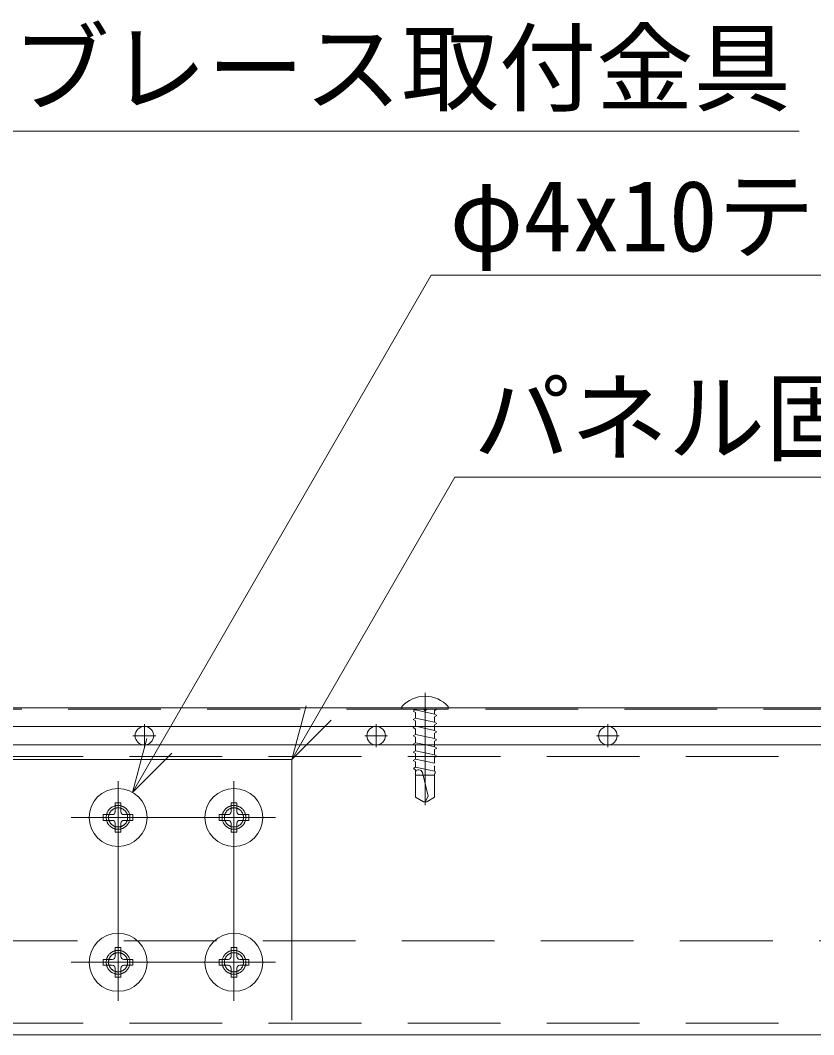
# Model space of a CAD drawing. Units: millimetres, scale not verified. Extents: x -10000 to 10000, y -6924 to 6926.
# Drawn here: x -6076 to -5220, y -4710 to -3616 of the extents above; entities that cross this region are included whole.
import ezdxf
from ezdxf.enums import TextEntityAlignment as Align

# ---------------------------------------------------------------- set-up
doc = ezdxf.new("R2010")
doc.units = ezdxf.units.MM
doc.header["$LTSCALE"] = 50
doc.linetypes.add('CHAIN1', pattern=[8, 5, -1, 1, -1])
doc.linetypes.add('DASHED2', pattern=[3, 2, -1])
for name, color, linetype, lineweight in [('0-A_1-8', 7, 'Continuous', 9), ('1-F_3-8', 3, 'Continuous', 9), ('2-0_3-4', 6, 'DASHED2', 9), ('2-7_3-2', 2, 'Continuous', 9), ('2-A_3-5', 3, 'CHAIN1', 9), ('2-B_3-F', 3, 'CHAIN1', 9)]:
    doc.layers.add(name, color=color, linetype=linetype, lineweight=lineweight)
doc.styles.add('ＭＳ ゴシック', font='')
doc.styles.get('ＭＳ ゴシック').set_extended_font_data('MS Gothic')

msp = doc.modelspace()

# ---------------------------------------------------------------- linework, layer by layer
at = {"layer": '1-F_3-8'}
for p, q in [((-6123.02, -3735.68), (-5235.29, -3735.68)), ((-5954.6, -4448.8), (-5632.55, -3891)), ((-5632.55, -3891), (-4772.67, -3891)), ((-5782.71, -4413.33), (-5606.93, -4108.88)), ((-5606.93, -4108.88), (-4830.29, -4108.88)), ((-5782.71, -4413.33), (-5767.18, -4355.38)), ((-5782.71, -4413.33), (-5740.28, -4370.91)), ((-5954.6, -4448.8), (-5939.07, -4390.85)), ((-5954.6, -4448.8), (-5912.17, -4406.38))]:
    msp.add_line(p, q, dxfattribs=at)
at = {"layer": '2-0_3-4', "color": 2}
for p, q in [((-4273.88, -4358.96), (-7763.96, -4358.96)), ((-4280.76, -4377.71), (-7763.96, -4377.71)), ((-7607.71, -4410.21), (-4289.59, -4410.21)), ((-7763.96, -4608.96), (-4277.57, -4608.96)), ((-7607.71, -4697.71), (-4283.69, -4697.71))]:
    msp.add_line(p, q, dxfattribs=at)
at = {"layer": '2-0_3-4', "color": 2, "linetype": 'Continuous'}
for p, q in [((-7607.71, -4397.71), (-4286.64, -4397.71)), ((-7607.71, -4710.21), (-4286.64, -4710.21))]:
    msp.add_line(p, q, dxfattribs=at)
at = {"layer": '2-7_3-2', "color": 3, "linetype": 'CHAIN1'}
for p, q in [((-5638.96, -4341.56), (-5638.96, -4462.81)), ((-5638.96, -4341.56), (-5638.96, -4462.81)), ((-5970.16, -4450.04), (-5970.16, -4499.28)), ((-5845.16, -4450.04), (-5845.16, -4499.28)), ((-5997.31, -4475.83), (-5944.82, -4475.83)), ((-5872.31, -4475.83), (-5819.82, -4475.83)), ((-5970.16, -4606.29), (-5970.16, -4655.53)), ((-5845.16, -4606.29), (-5845.16, -4655.53)), ((-5997.31, -4632.08), (-5944.82, -4632.08)), ((-5872.31, -4632.08), (-5819.82, -4632.08))]:
    msp.add_line(p, q, dxfattribs=at)
at = {"layer": '2-7_3-2'}
for p, q in [((-5663.96, -4356.28), (-5663.96, -4358.96)), ((-5663.96, -4356.28), (-5663.96, -4358.96)), ((-5613.96, -4358.96), (-5663.96, -4358.96)), ((-5613.96, -4358.96), (-5663.96, -4358.96)), ((-5613.96, -4356.28), (-5613.96, -4358.96)), ((-5613.96, -4356.28), (-5613.96, -4358.96)), ((-5649.27, -4398.11), (-5649.97, -4397.71)), ((-5649.27, -4398.11), (-5649.97, -4397.71)), ((-5649.27, -4397.77), (-5649.27, -4404.04)), ((-5649.27, -4397.77), (-5649.27, -4404.04)), ((-5637.66, -4397.71), (-5628.64, -4399.63)), ((-5637.66, -4397.71), (-5628.64, -4399.63)), ((-5628.64, -4397.71), (-5628.64, -4399.63)), ((-5628.64, -4397.71), (-5628.64, -4399.63)), ((-5649.27, -4404.04), (-5651.77, -4405.48)), ((-5649.27, -4404.04), (-5651.77, -4405.48)), ((-5651.77, -4405.48), (-5649.27, -4406.93)), ((-5651.77, -4405.48), (-5649.27, -4406.93)), ((-5649.27, -4404.04), (-5628.64, -4408.45)), ((-5649.27, -4404.04), (-5628.64, -4408.45)), ((-5649.27, -4406.93), (-5649.27, -4412.85)), ((-5649.27, -4406.93), (-5649.27, -4412.85)), ((-5628.64, -4399.63), (-5626.14, -4401.08)), ((-5628.64, -4399.63), (-5626.14, -4401.08)), ((-5626.14, -4401.08), (-5628.64, -4402.52)), ((-5626.14, -4401.08), (-5628.64, -4402.52)), ((-5628.64, -4402.52), (-5628.64, -4408.45)), ((-5628.64, -4402.52), (-5628.64, -4408.45)), ((-5628.64, -4408.45), (-5626.14, -4409.89)), ((-5628.64, -4408.45), (-5626.14, -4409.89)), ((-5649.27, -4412.85), (-5651.77, -4414.3)), ((-5649.27, -4412.85), (-5651.77, -4414.3)), ((-5651.77, -4414.3), (-5649.27, -4415.74)), ((-5651.77, -4414.3), (-5649.27, -4415.74)), ((-5649.27, -4412.85), (-5628.64, -4417.26)), ((-5649.27, -4412.85), (-5628.64, -4417.26)), ((-5649.27, -4415.74), (-5649.27, -4421.66)), ((-5649.27, -4415.74), (-5649.27, -4421.66)), ((-5626.14, -4409.89), (-5628.64, -4411.33)), ((-5626.14, -4409.89), (-5628.64, -4411.33)), ((-5628.64, -4417.26), (-5628.64, -4411.33)), ((-5628.64, -4417.26), (-5628.64, -4411.33)), ((-5649.27, -4421.66), (-5651.14, -4422.75)), ((-5649.27, -4421.66), (-5651.14, -4422.75)), ((-5651.14, -4422.75), (-5651.14, -4423.47)), ((-5651.14, -4422.75), (-5651.14, -4423.47)), ((-5651.14, -4423.47), (-5649.27, -4424.55)), ((-5651.14, -4423.47), (-5649.27, -4424.55)), ((-5649.27, -4421.66), (-5628.64, -4426.07)), ((-5649.27, -4421.66), (-5628.64, -4426.07)), ((-5649.27, -4424.55), (-5649.27, -4454.09)), ((-5649.27, -4424.55), (-5649.27, -4454.09)), ((-5649.27, -4430.21), (-5628.64, -4430.21)), ((-5649.27, -4430.21), (-5628.64, -4430.21)), ((-5646.77, -4424.58), (-5645.54, -4424.58)), ((-5646.77, -4424.58), (-5645.54, -4424.58)), ((-5641.92, -4427.41), (-5635.52, -4453)), ((-5641.92, -4427.41), (-5635.52, -4453)), ((-5628.64, -4420.15), (-5628.64, -4426.07)), ((-5628.64, -4420.15), (-5628.64, -4426.07)), ((-5628.64, -4426.07), (-5628.02, -4426.43)), ((-5628.64, -4426.07), (-5628.02, -4426.43)), ((-5628.02, -4428.6), (-5628.64, -4428.96)), ((-5628.02, -4428.6), (-5628.64, -4428.96)), ((-5628.64, -4428.96), (-5628.64, -4454.09)), ((-5628.64, -4428.96), (-5628.64, -4454.09)), ((-5628.02, -4426.43), (-5628.02, -4428.6)), ((-5628.02, -4426.43), (-5628.02, -4428.6)), ((-5967.04, -4459.96), (-5973.29, -4459.96)), ((-5973.29, -4459.96), (-5973.29, -4469.65)), ((-5967.04, -4459.96), (-5967.04, -4469.65)), ((-5842.04, -4459.96), (-5848.29, -4459.96)), ((-5848.29, -4459.96), (-5848.29, -4469.65)), ((-5842.04, -4459.96), (-5842.04, -4469.65)), ((-5649.27, -4454.09), (-5640.83, -4458.96)), ((-5649.27, -4454.09), (-5640.83, -4458.96)), ((-5640.83, -4458.96), (-5637.08, -4458.96)), ((-5640.83, -4458.96), (-5637.08, -4458.96)), ((-5638.96, -4458.96), (-5635.52, -4453)), ((-5638.96, -4458.96), (-5635.52, -4453)), ((-5628.64, -4454.09), (-5637.08, -4458.96)), ((-5628.64, -4454.09), (-5637.08, -4458.96)), ((-5986.1, -4472.78), (-5986.1, -4479.03)), ((-5986.1, -4472.78), (-5976.41, -4472.78)), ((-5954.22, -4472.78), (-5963.91, -4472.78)), ((-5954.22, -4479.03), (-5954.22, -4472.78)), ((-5861.1, -4472.78), (-5861.1, -4479.03)), ((-5861.1, -4472.78), (-5851.41, -4472.78)), ((-5829.22, -4472.78), (-5838.91, -4472.78)), ((-5829.22, -4479.03), (-5829.22, -4472.78)), ((-5986.1, -4479.03), (-5976.41, -4479.03)), ((-5973.29, -4491.84), (-5973.29, -4482.15)), ((-5967.04, -4491.84), (-5967.04, -4482.15)), ((-5954.22, -4479.03), (-5963.91, -4479.03)), ((-5861.1, -4479.03), (-5851.41, -4479.03)), ((-5848.29, -4491.84), (-5848.29, -4482.15)), ((-5842.04, -4491.84), (-5842.04, -4482.15)), ((-5829.22, -4479.03), (-5838.91, -4479.03)), ((-5973.29, -4491.84), (-5967.04, -4491.84)), ((-5848.29, -4491.84), (-5842.04, -4491.84)), ((-5967.04, -4616.21), (-5973.29, -4616.21)), ((-5973.29, -4616.21), (-5973.29, -4625.9)), ((-5967.04, -4616.21), (-5967.04, -4625.9)), ((-5842.04, -4616.21), (-5848.29, -4616.21)), ((-5848.29, -4616.21), (-5848.29, -4625.9)), ((-5842.04, -4616.21), (-5842.04, -4625.9)), ((-5986.1, -4629.03), (-5986.1, -4635.28)), ((-5986.1, -4629.03), (-5976.41, -4629.03)), ((-5986.1, -4635.28), (-5976.41, -4635.28)), ((-5973.29, -4648.09), (-5973.29, -4638.4)), ((-5967.04, -4648.09), (-5967.04, -4638.4)), ((-5954.22, -4629.03), (-5963.91, -4629.03)), ((-5954.22, -4635.28), (-5963.91, -4635.28)), ((-5954.22, -4635.28), (-5954.22, -4629.03)), ((-5861.1, -4629.03), (-5861.1, -4635.28)), ((-5861.1, -4629.03), (-5851.41, -4629.03)), ((-5861.1, -4635.28), (-5851.41, -4635.28)), ((-5848.29, -4648.09), (-5848.29, -4638.4)), ((-5842.04, -4648.09), (-5842.04, -4638.4)), ((-5829.22, -4629.03), (-5838.91, -4629.03)), ((-5829.22, -4635.28), (-5838.91, -4635.28)), ((-5829.22, -4635.28), (-5829.22, -4629.03)), ((-5973.29, -4648.09), (-5967.04, -4648.09)), ((-5848.29, -4648.09), (-5842.04, -4648.09))]:
    msp.add_line(p, q, dxfattribs=at)
at = {"layer": '2-7_3-2', "linetype": 'DASHED2'}
for p, q in [((-5652.14, -4358.96), (-5649.82, -4360.3)), ((-5652.14, -4358.96), (-5649.82, -4360.3)), ((-5649.27, -4359.98), (-5651.77, -4361.42)), ((-5649.27, -4359.98), (-5651.77, -4361.42)), ((-5651.77, -4361.42), (-5649.27, -4362.86)), ((-5651.77, -4361.42), (-5649.27, -4362.86)), ((-5649.27, -4359.98), (-5628.64, -4364.38)), ((-5649.27, -4359.98), (-5628.64, -4364.38)), ((-5649.27, -4362.86), (-5649.27, -4368.79)), ((-5649.27, -4362.86), (-5649.27, -4368.79)), ((-5640.83, -4358.96), (-5638.96, -4360.83)), ((-5640.83, -4358.96), (-5638.96, -4360.83)), ((-5638.96, -4360.83), (-5637.08, -4358.96)), ((-5638.96, -4360.83), (-5637.08, -4358.96)), ((-5626.77, -4358.96), (-5628.64, -4360.83)), ((-5626.77, -4358.96), (-5628.64, -4360.83)), ((-5628.64, -4360.83), (-5628.64, -4364.38)), ((-5628.64, -4360.83), (-5628.64, -4364.38)), ((-5628.64, -4364.38), (-5626.14, -4365.83)), ((-5628.64, -4364.38), (-5626.14, -4365.83)), ((-5649.27, -4368.79), (-5651.77, -4370.23)), ((-5649.27, -4368.79), (-5651.77, -4370.23)), ((-5651.77, -4370.23), (-5649.27, -4371.68)), ((-5651.77, -4370.23), (-5649.27, -4371.68)), ((-5649.27, -4368.79), (-5628.64, -4373.2)), ((-5649.27, -4368.79), (-5628.64, -4373.2)), ((-5649.27, -4371.68), (-5649.27, -4377.6)), ((-5649.27, -4371.68), (-5649.27, -4377.6)), ((-5626.14, -4365.83), (-5628.64, -4367.27)), ((-5626.14, -4365.83), (-5628.64, -4367.27)), ((-5628.64, -4367.27), (-5628.64, -4373.2)), ((-5628.64, -4367.27), (-5628.64, -4373.2)), ((-5628.64, -4373.2), (-5626.14, -4374.64)), ((-5628.64, -4373.2), (-5626.14, -4374.64)), ((-5626.14, -4374.64), (-5628.64, -4376.08)), ((-5626.14, -4374.64), (-5628.64, -4376.08)), ((-5628.64, -4376.08), (-5628.64, -4382.01)), ((-5628.64, -4376.08), (-5628.64, -4382.01)), ((-5649.27, -4377.6), (-5651.77, -4379.05)), ((-5649.27, -4377.6), (-5651.77, -4379.05)), ((-5651.77, -4379.05), (-5649.27, -4380.49)), ((-5651.77, -4379.05), (-5649.27, -4380.49)), ((-5649.27, -4386.41), (-5651.77, -4387.86)), ((-5649.27, -4386.41), (-5651.77, -4387.86)), ((-5649.27, -4377.6), (-5628.64, -4382.01)), ((-5649.27, -4377.6), (-5628.64, -4382.01)), ((-5649.27, -4380.49), (-5649.27, -4386.41)), ((-5649.27, -4380.49), (-5649.27, -4386.41)), ((-5649.27, -4386.41), (-5628.64, -4390.82)), ((-5649.27, -4386.41), (-5628.64, -4390.82)), ((-5628.64, -4382.01), (-5626.14, -4383.45)), ((-5628.64, -4382.01), (-5626.14, -4383.45)), ((-5626.14, -4383.45), (-5628.64, -4384.9)), ((-5626.14, -4383.45), (-5628.64, -4384.9)), ((-5628.64, -4384.89), (-5628.64, -4390.82)), ((-5628.64, -4384.89), (-5628.64, -4390.82)), ((-5651.77, -4387.86), (-5649.27, -4389.3)), ((-5651.77, -4387.86), (-5649.27, -4389.3)), ((-5649.27, -4395.23), (-5651.77, -4396.67)), ((-5649.27, -4395.23), (-5651.77, -4396.67)), ((-5651.77, -4396.67), (-5649.97, -4397.71)), ((-5651.77, -4396.67), (-5649.97, -4397.71)), ((-5649.27, -4389.3), (-5649.27, -4395.23)), ((-5649.27, -4389.3), (-5649.27, -4395.23)), ((-5649.27, -4395.23), (-5637.66, -4397.71)), ((-5649.27, -4395.23), (-5637.66, -4397.71)), ((-5628.64, -4390.82), (-5626.14, -4392.26)), ((-5628.64, -4390.82), (-5626.14, -4392.26)), ((-5626.14, -4392.26), (-5628.64, -4393.71)), ((-5626.14, -4392.26), (-5628.64, -4393.71)), ((-5628.64, -4393.71), (-5628.64, -4397.71)), ((-5628.64, -4393.71), (-5628.64, -4397.71))]:
    msp.add_line(p, q, dxfattribs=at)
at = {"layer": '2-7_3-2'}
for centre in [(-5970.16, -4475.9), (-5845.16, -4475.9), (-5970.16, -4632.15), (-5845.16, -4632.15)]:
    msp.add_circle(centre, 31.25, dxfattribs=at)
at = {"layer": '2-7_3-2', "linetype": 'DASHED2'}
for centre, radius in [((-5970.16, -4475.83), 12.81), ((-5845.16, -4475.83), 12.81), ((-5970.16, -4475.83), 10.31), ((-5845.16, -4475.83), 10.31), ((-5970.16, -4632.08), 12.81), ((-5970.16, -4632.08), 10.31), ((-5845.16, -4632.08), 12.81), ((-5845.16, -4632.08), 10.31)]:
    msp.add_circle(centre, radius, dxfattribs=at)
at = {"layer": '2-7_3-2'}
for centre, radius, start, end in [((-5638.96, -4378.96), 33.75, 42.20543, 137.79453), ((-5638.96, -4378.96), 33.75, 42.20543, 137.79453), ((-5646.77, -4427.08), 2.5, 90.00003, 180.00002), ((-5646.77, -4427.08), 2.5, 90.00003, 180.00002), ((-5645.54, -4428.31), 3.73, 14.03624, 89.99996), ((-5645.54, -4428.31), 3.73, 14.03624, 89.99996), ((-5976.41, -4469.65), 3.12, 270, 0), ((-5963.91, -4469.65), 3.12, 180, 270), ((-5851.41, -4469.65), 3.12, 270, 0), ((-5838.91, -4469.65), 3.12, 180, 270), ((-5976.41, -4482.15), 3.12, 0, 90), ((-5963.91, -4482.15), 3.12, 90, 180), ((-5851.41, -4482.15), 3.12, 0, 90), ((-5838.91, -4482.15), 3.12, 90, 180), ((-5976.41, -4625.9), 3.12, 270, 0), ((-5963.91, -4625.9), 3.12, 180, 270), ((-5851.41, -4625.9), 3.12, 270, 0), ((-5838.91, -4625.9), 3.12, 180, 270), ((-5976.41, -4638.4), 3.12, 0, 90), ((-5963.91, -4638.4), 3.12, 90, 180), ((-5851.41, -4638.4), 3.12, 0, 90), ((-5838.91, -4638.4), 3.12, 90, 180)]:
    msp.add_arc(centre, radius, start, end, dxfattribs=at)
at = {"layer": '2-A_3-5', "color": 6, "linetype": 'Continuous'}
for p, q in [((-7763.96, -4357.71), (-4273.38, -4357.71)), ((-4280.76, -4377.71), (-7763.96, -4377.71))]:
    msp.add_line(p, q, dxfattribs=at)
at = {"layer": '2-A_3-5'}
for p, q in [((-5941.77, -4375.26), (-5941.77, -4400.12)), ((-5691.77, -4375.26), (-5691.77, -4400.12)), ((-5441.77, -4375.26), (-5441.77, -4400.12)), ((-5954.07, -4387.71), (-5929.42, -4387.71)), ((-5704.07, -4387.71), (-5679.42, -4387.71)), ((-5454.07, -4387.71), (-5429.42, -4387.71))]:
    msp.add_line(p, q, dxfattribs=at)
at = {"layer": '2-A_3-5', "color": 6, "linetype": 'Continuous'}
for centre in [(-5941.77, -4387.71), (-5691.77, -4387.71), (-5441.77, -4387.71)]:
    msp.add_circle(centre, 10, dxfattribs=at)
at = {"layer": '2-B_3-F'}
for p, q in [((-5970.21, -4436.74), (-5970.21, -4673.64)), ((-5845.21, -4436.74), (-5845.21, -4673.64)), ((-5800.38, -4475.83), (-6020.61, -4475.83)), ((-5800.38, -4632.08), (-6020.61, -4632.08))]:
    msp.add_line(p, q, dxfattribs=at)
at = {"layer": '2-B_3-F', "color": 5, "linetype": 'Continuous'}
msp.add_lwpolyline([(-6282.71, -4413.33), (-5782.71, -4413.33), (-5782.71, -4694.58)], dxfattribs=at)

# ---------------------------------------------------------------- texts
at = {"layer": '0-A_1-8', "color": 4, "style": 'ＭＳ ゴシック'}
for s, p in [('ブレース取付金具', (-6084.3, -3729.2)), ('φ4x10テクスビス', (-5612.55, -3888.52)), ('パネル固定金具', (-5586.93, -4106.4))]:
    msp.add_text(s, height=76.98, dxfattribs=at).set_placement(p, align=Align.BOTTOM_LEFT)

doc.saveas('drawing.dxf')
